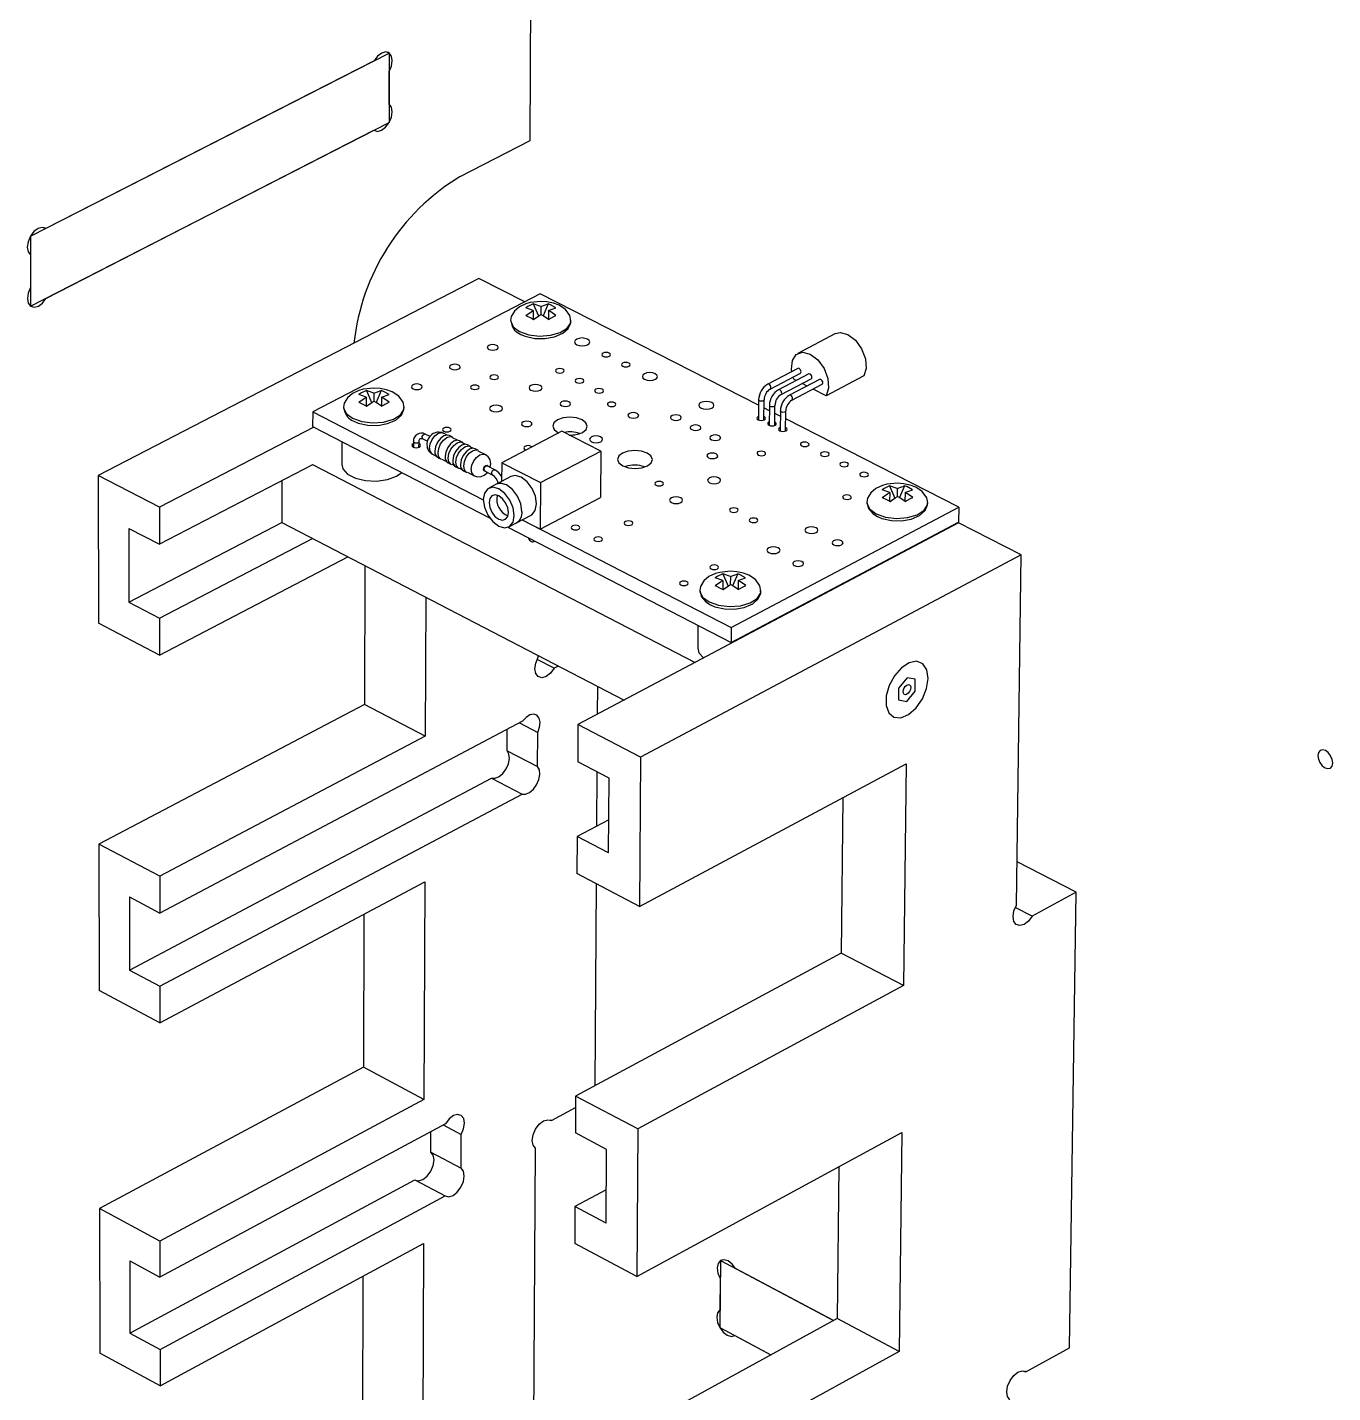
# Model space of a CAD drawing. Extents: x 0 to 161, y 0 to 212.
# Drawn here: x 100.27 to 122.89, y 119.55 to 143.21 of the extents above; entities that cross this region are included whole.
import ezdxf

# ---------------------------------------------------------------- set-up
doc = ezdxf.new("R2010")
doc.units = 0
doc.layers.get('0').update_dxf_attribs({"linetype": 'CONTINUOUS'})

msp = doc.modelspace()

# ---------------------------------------------------------------- linework, layer by layer
at = {"color": 7, "linetype": 'CONTINUOUS'}
for p, q in [((108.987, 141.246), (109.01, 145.595)), ((100.327, 139.589), (106.545, 142.763)), ((106.545, 142.763), (106.518, 142.777)), ((106.545, 142.763), (106.541, 141.558)), ((106.283, 142.63), (100.593, 139.724)), ((106.542, 141.877), (106.544, 142.443)), ((100.331, 138.376), (106.541, 141.558)), ((100.596, 138.512), (106.28, 141.424)), ((107.763, 140.617), (108.987, 141.246)), ((100.327, 139.589), (100.331, 138.376)), ((100.593, 139.724), (100.57, 139.737)), ((100.328, 139.267), (100.33, 138.698)), ((108.099, 138.858), (101.503, 135.446)), ((108.894, 138.452), (108.099, 138.858)), ((109.162, 138.591), (105.218, 136.546)), ((109.171, 138.37), (109.041, 138.417)), ((109.041, 138.417), (109.13, 138.208)), ((112.945, 136.662), (109.162, 138.591)), ((109.171, 138.37), (109.299, 138.417)), ((109.299, 138.417), (109.211, 138.212)), ((109.04, 138.302), (108.91, 138.349)), ((109.04, 138.302), (109.039, 138.151)), ((109.171, 138.37), (109.17, 138.232)), ((109.304, 138.302), (109.303, 138.151)), ((109.304, 138.302), (109.432, 138.349)), ((114.28, 137.902), (113.627, 137.56)), ((113.626, 137.299), (113.103, 137.025)), ((113.147, 136.942), (113.669, 137.216)), ((113.814, 137.203), (113.291, 136.929)), ((113.335, 136.846), (113.858, 137.12)), ((114.003, 137.107), (113.48, 136.833)), ((113.523, 136.75), (114.046, 137.024)), ((113.554, 137.111), (113.541, 137.149)), ((113.597, 137.089), (113.554, 137.111)), ((113.785, 136.993), (113.7, 137.037)), ((114.766, 137.169), (114.114, 136.826)), ((106.147, 136.801), (106.016, 136.849)), ((106.147, 136.801), (106.146, 136.649)), ((106.279, 136.87), (106.149, 136.917)), ((106.149, 136.917), (106.238, 136.708)), ((106.279, 136.87), (106.278, 136.732)), ((106.279, 136.87), (106.407, 136.917)), ((106.407, 136.917), (106.319, 136.71)), ((106.412, 136.801), (106.411, 136.649)), ((106.412, 136.801), (106.541, 136.849)), ((112.946, 136.755), (112.942, 136.407)), ((113.036, 136.406), (113.039, 136.754)), ((114.114, 136.826), (113.888, 136.941)), ((105.218, 136.546), (105.217, 136.29)), ((105.218, 136.546), (108.174, 135.023)), ((113.133, 136.566), (113.038, 136.615)), ((113.134, 136.659), (113.131, 136.311)), ((113.224, 136.31), (113.228, 136.658)), ((113.321, 136.47), (113.226, 136.519)), ((113.322, 136.563), (113.319, 136.215)), ((113.413, 136.214), (113.416, 136.562)), ((105.236, 136.28), (102.564, 134.895)), ((105.217, 136.29), (108.284, 134.708)), ((116.413, 134.894), (113.415, 136.423)), ((105.724, 136.028), (105.723, 135.634)), ((106.967, 136.027), (106.967, 135.933)), ((107.06, 135.933), (107.061, 136.027)), ((107.061, 136.027), (107.061, 136.026)), ((107.126, 136.077), (107.207, 136.036)), ((107.252, 136.119), (107.169, 136.161)), ((107.55, 136.145), (107.483, 136.179)), ((107.641, 136.109), (107.587, 136.136)), ((107.726, 136.054), (107.643, 136.097)), ((107.818, 136.018), (107.764, 136.045)), ((109.537, 136.21), (108.494, 135.666)), ((110.209, 135.866), (109.537, 136.21)), ((107.294, 135.812), (107.36, 135.777)), ((107.86, 135.985), (107.82, 136.006)), ((107.952, 135.949), (107.898, 135.976)), ((107.994, 135.916), (107.954, 135.937)), ((108.086, 135.88), (108.032, 135.907)), ((108.205, 135.808), (108.088, 135.868)), ((109.166, 135.32), (110.209, 135.866)), ((110.209, 135.866), (110.204, 135.06)), ((105.216, 135.629), (102.565, 134.252)), ((105.216, 135.632), (111.847, 132.206)), ((107.39, 135.752), (107.443, 135.724)), ((107.454, 135.729), (107.537, 135.686)), ((107.567, 135.661), (107.62, 135.633)), ((107.631, 135.638), (107.671, 135.617)), ((107.7, 135.592), (107.754, 135.564)), ((107.765, 135.569), (107.805, 135.548)), ((108.374, 135.541), (108.24, 135.61)), ((108.494, 135.666), (108.492, 135.34)), ((108.494, 135.666), (109.166, 135.32)), ((101.503, 135.446), (101.507, 132.884)), ((102.564, 134.895), (101.503, 135.446)), ((104.684, 135.353), (104.683, 134.627)), ((106.668, 135.43), (106.761, 135.494)), ((107.834, 135.523), (107.888, 135.495)), ((107.899, 135.5), (108.016, 135.44)), ((108.197, 135.527), (108.331, 135.458)), ((108.653, 135.424), (108.402, 135.293)), ((109.166, 135.32), (109.161, 134.514)), ((108.4, 135.292), (108.268, 135.223)), ((115.217, 135.15), (115.085, 135.198)), ((115.348, 135.219), (115.215, 135.267)), ((115.215, 135.267), (115.307, 135.053)), ((115.217, 135.15), (115.215, 134.999)), ((115.348, 135.219), (115.346, 135.079)), ((115.348, 135.219), (115.476, 135.267)), ((115.476, 135.267), (115.387, 135.061)), ((115.483, 135.15), (115.482, 134.996)), ((115.483, 135.15), (115.611, 135.198)), ((102.564, 134.895), (102.565, 134.252)), ((109.161, 134.514), (110.204, 135.06)), ((112.469, 132.809), (116.413, 134.894)), ((116.413, 134.894), (116.409, 134.637)), ((102.035, 133.248), (104.683, 134.627)), ((104.683, 134.627), (110.613, 131.552)), ((108.618, 134.554), (108.75, 134.623)), ((108.751, 134.624), (109.003, 134.756)), ((108.849, 134.675), (109.161, 134.514)), ((108.849, 134.675), (112.469, 132.809)), ((116.409, 134.621), (109.814, 131.13)), ((112.467, 132.55), (116.409, 134.637)), ((117.496, 134.067), (116.409, 134.621)), ((102.034, 134.528), (102.565, 134.252)), ((102.034, 134.528), (102.035, 133.248)), ((108.598, 134.546), (112.467, 132.55)), ((115.897, 134.349), (115.897, 134.365)), ((102.565, 132.971), (105.214, 134.352)), ((109.048, 134.297), (109.064, 134.305)), ((102.566, 132.33), (105.827, 134.034)), ((117.496, 134.067), (110.901, 130.565)), ((117.414, 128), (117.496, 134.067)), ((106.122, 133.881), (106.115, 131.479)), ((112.324, 133.623), (112.192, 133.672)), ((112.456, 133.693), (112.324, 133.742)), ((112.324, 133.742), (112.416, 133.527)), ((112.456, 133.693), (112.455, 133.551)), ((112.456, 133.693), (112.585, 133.742)), ((112.585, 133.742), (112.495, 133.533)), ((112.592, 133.623), (112.72, 133.672)), ((114.872, 133.823), (114.885, 133.814)), ((112.324, 133.623), (112.323, 133.47)), ((112.592, 133.623), (112.59, 133.467)), ((102.035, 133.248), (102.565, 132.971)), ((107.179, 133.332), (107.17, 130.928)), ((102.565, 132.971), (102.566, 132.33)), ((102.566, 132.33), (101.507, 132.884)), ((111.893, 132.846), (111.89, 132.453)), ((112.469, 132.809), (112.467, 132.55)), ((113.008, 132.821), (113.009, 132.837)), ((109.4, 132.105), (109.107, 132.257)), ((109.127, 132.295), (109.127, 132.323)), ((109.473, 132.143), (109.4, 132.105)), ((110.155, 131.31), (110.158, 131.788)), ((115.372, 131.759), (115.369, 131.555)), ((115.517, 131.938), (115.372, 131.759)), ((115.661, 131.913), (115.517, 131.938)), ((115.658, 131.708), (115.661, 131.913)), ((115.369, 131.555), (115.513, 131.529)), ((115.513, 131.529), (115.658, 131.708)), ((106.115, 131.479), (101.513, 129.058)), ((107.17, 130.928), (106.115, 131.479)), ((108.853, 131.186), (102.568, 127.864)), ((108.589, 130.676), (108.591, 131.047)), ((108.801, 131.159), (109.119, 130.993)), ((109.814, 131.13), (109.81, 130.483)), ((110.901, 130.565), (109.814, 131.13)), ((107.17, 130.928), (102.568, 128.5)), ((109.116, 130.401), (109.119, 130.993)), ((108.589, 130.676), (109.116, 130.401)), ((110.353, 130.2), (109.81, 130.483)), ((110.901, 130.565), (110.882, 127.979)), ((110.882, 127.979), (115.5, 130.447)), ((115.5, 130.447), (115.455, 126.607)), ((102.042, 126.876), (108.319, 130.2)), ((108.319, 130.2), (108.846, 129.925)), ((110.142, 129.371), (110.148, 130.307)), ((110.344, 128.908), (110.353, 130.2)), ((102.569, 126.596), (108.846, 129.925)), ((114.404, 129.862), (114.376, 127.171)), ((110.348, 129.481), (109.802, 129.191)), ((109.802, 129.191), (109.798, 128.546)), ((110.344, 128.908), (109.802, 129.191)), ((102.568, 128.5), (101.513, 129.058)), ((101.513, 129.058), (101.517, 126.523)), ((118.447, 128.223), (117.424, 128.752)), ((102.568, 128.5), (102.568, 127.864)), ((110.882, 127.979), (109.798, 128.546)), ((102.57, 125.963), (107.161, 128.402)), ((107.161, 128.402), (107.147, 124.636)), ((110.112, 124.876), (110.135, 128.369)), ((118.447, 128.223), (117.685, 127.811)), ((118.333, 120.333), (118.447, 128.223)), ((102.041, 128.144), (102.568, 127.864)), ((102.041, 128.144), (102.042, 126.876)), ((106.105, 127.841), (106.098, 125.192)), ((117.685, 127.811), (117.394, 127.962)), ((114.376, 127.171), (109.774, 124.693)), ((115.455, 126.607), (114.376, 127.171)), ((102.042, 126.876), (102.569, 126.596)), ((102.569, 126.596), (102.57, 125.963)), ((115.455, 126.607), (110.854, 124.123)), ((102.57, 125.963), (101.517, 126.523)), ((106.098, 125.192), (101.523, 122.745)), ((107.147, 124.636), (106.098, 125.192)), ((109.774, 124.693), (109.77, 124.054)), ((110.854, 124.123), (109.774, 124.693)), ((107.147, 124.636), (102.572, 122.181)), ((109.354, 124.267), (109.773, 124.492)), ((107.518, 124.211), (102.572, 121.554)), ((107.482, 124.192), (107.791, 124.028)), ((109.354, 124.267), (109.336, 124.276)), ((107.265, 123.721), (107.266, 124.076)), ((107.789, 123.442), (107.791, 124.028)), ((110.309, 123.769), (109.77, 124.054)), ((110.854, 124.123), (110.835, 121.568)), ((110.835, 121.568), (115.426, 124.063)), ((115.426, 124.063), (115.381, 120.269)), ((107.265, 123.721), (107.789, 123.442)), ((109.006, 110.78), (109.079, 123.789)), ((110.301, 122.492), (110.309, 123.769)), ((102.049, 120.584), (106.989, 123.243)), ((106.989, 123.243), (107.513, 122.964)), ((114.336, 123.471), (114.308, 120.839)), ((110.304, 123.071), (109.762, 122.778)), ((102.573, 120.301), (107.513, 122.964)), ((109.762, 122.778), (109.758, 122.141)), ((110.301, 122.492), (109.762, 122.778)), ((102.572, 122.181), (101.523, 122.745)), ((101.523, 122.745), (101.527, 120.241)), ((102.572, 122.181), (102.572, 121.554)), ((102.573, 119.675), (107.137, 122.14)), ((107.137, 122.14), (107.123, 118.418)), ((110.835, 121.568), (109.758, 122.141)), ((102.048, 121.836), (102.572, 121.554)), ((102.048, 121.836), (102.049, 120.584)), ((112.283, 121.842), (112.273, 120.682)), ((112.295, 121.849), (112.283, 121.842)), ((112.283, 121.842), (114.243, 120.803)), ((114.243, 120.803), (112.545, 121.704)), ((106.088, 121.573), (106.08, 118.98)), ((112.281, 121.534), (112.276, 120.989)), ((114.308, 120.839), (109.734, 118.335)), ((112.273, 120.682), (113.16, 120.21)), ((115.381, 120.269), (114.308, 120.839)), ((102.049, 120.584), (102.573, 120.301)), ((112.534, 120.543), (113.16, 120.21)), ((102.573, 119.675), (101.527, 120.241)), ((102.573, 120.301), (102.573, 119.675)), ((115.381, 120.269), (110.807, 117.758)), ((117.576, 119.916), (118.333, 120.333)), ((117.576, 119.916), (117.558, 119.926))]:
    msp.add_line(p, q, dxfattribs=at)
for points in [[(106.544, 142.443), (106.584, 142.537), (106.598, 142.631), (106.585, 142.71), (106.545, 142.763), (106.485, 142.782), (106.414, 142.763), (106.343, 142.709), (106.283, 142.63)], [(106.28, 141.424), (106.339, 141.406), (106.41, 141.425), (106.481, 141.478), (106.541, 141.558), (106.581, 141.652), (106.596, 141.745), (106.582, 141.824), (106.542, 141.877)], [(100.593, 139.724), (100.532, 139.743), (100.46, 139.723), (100.388, 139.669), (100.327, 139.589), (100.287, 139.494), (100.273, 139.4), (100.287, 139.32), (100.328, 139.267)], [(100.33, 138.698), (100.289, 138.603), (100.275, 138.509), (100.29, 138.429), (100.331, 138.376), (100.392, 138.358), (100.464, 138.378), (100.536, 138.432), (100.596, 138.512)], [(109.173, 138.459), (108.988, 138.439), (108.913, 138.418), (108.803, 138.367), (108.714, 138.293), (108.659, 138.199), (108.648, 138.13)], [(109.041, 138.417), (108.945, 138.371), (108.91, 138.349)], [(109.694, 138.124), (109.677, 138.214), (109.601, 138.318), (109.487, 138.392), (109.393, 138.427), (109.278, 138.451), (109.173, 138.459)], [(109.432, 138.349), (109.337, 138.401), (109.299, 138.417)], [(108.65, 138.141), (108.648, 138.134), (108.654, 138.111)], [(108.912, 138.216), (109.002, 138.279), (109.04, 138.302)], [(108.912, 138.216), (109.007, 138.169), (109.045, 138.148)], [(109.045, 138.148), (109.135, 138.211), (109.173, 138.234)], [(109.303, 138.148), (109.212, 138.211), (109.173, 138.234)], [(109.303, 138.148), (109.399, 138.199), (109.434, 138.216)], [(109.434, 138.216), (109.343, 138.279), (109.304, 138.302)], [(108.648, 138.138), (108.649, 138.116), (108.694, 138.019), (108.804, 137.938)], [(108.804, 137.938), (108.964, 137.882), (109.151, 137.859), (109.342, 137.873), (109.509, 137.921), (109.63, 137.997), (109.69, 138.091), (109.694, 138.128)], [(108.827, 137.888), (108.903, 137.856), (109.067, 137.82), (109.241, 137.816), (109.409, 137.845), (109.552, 137.907), (109.647, 137.991), (109.691, 138.089), (109.688, 138.124)], [(114.28, 137.902), (114.361, 137.922), (114.492, 137.889), (114.624, 137.789), (114.731, 137.639), (114.797, 137.466), (114.809, 137.3), (114.766, 137.169)], [(108.404, 137.629), (108.424, 137.645), (108.431, 137.663), (108.424, 137.682), (108.403, 137.698), (108.373, 137.708), (108.337, 137.712), (108.301, 137.708), (108.271, 137.698), (108.251, 137.682), (108.244, 137.663), (108.251, 137.645), (108.272, 137.629), (108.302, 137.619), (108.338, 137.615), (108.374, 137.619), (108.404, 137.629)], [(109.98, 137.71), (110.008, 137.732), (110.018, 137.758), (110.007, 137.784), (109.978, 137.806), (109.936, 137.82), (109.885, 137.826), (109.835, 137.82), (109.793, 137.806), (109.765, 137.784), (109.756, 137.758), (109.766, 137.732), (109.795, 137.71), (109.838, 137.696), (109.888, 137.691), (109.938, 137.696), (109.98, 137.71)], [(110.356, 137.51), (110.372, 137.523), (110.378, 137.537), (110.372, 137.552), (110.355, 137.564), (110.331, 137.573), (110.302, 137.576), (110.274, 137.573), (110.25, 137.564), (110.234, 137.552), (110.228, 137.537), (110.234, 137.523), (110.251, 137.51), (110.275, 137.502), (110.304, 137.499), (110.332, 137.502), (110.356, 137.51)], [(113.519, 137.243), (113.515, 137.284), (113.53, 137.437), (113.599, 137.541), (113.708, 137.581), (113.84, 137.547), (113.971, 137.447), (114.079, 137.297), (114.144, 137.124), (114.157, 136.958), (114.114, 136.826), (114.114, 136.826)], [(107.748, 137.289), (107.768, 137.304), (107.775, 137.323), (107.767, 137.341), (107.747, 137.357), (107.716, 137.367), (107.68, 137.371), (107.645, 137.367), (107.614, 137.357), (107.594, 137.341), (107.587, 137.323), (107.595, 137.304), (107.615, 137.289), (107.646, 137.278), (107.682, 137.274), (107.717, 137.278), (107.748, 137.289)], [(109.554, 137.23), (109.57, 137.243), (109.576, 137.258), (109.57, 137.272), (109.554, 137.285), (109.529, 137.293), (109.5, 137.296), (109.472, 137.293), (109.448, 137.285), (109.432, 137.272), (109.426, 137.258), (109.432, 137.243), (109.449, 137.23), (109.473, 137.222), (109.502, 137.219), (109.53, 137.222), (109.554, 137.23)], [(110.696, 137.337), (110.711, 137.349), (110.717, 137.364), (110.711, 137.379), (110.694, 137.391), (110.67, 137.4), (110.641, 137.403), (110.613, 137.4), (110.589, 137.391), (110.573, 137.379), (110.568, 137.364), (110.574, 137.349), (110.59, 137.337), (110.614, 137.329), (110.643, 137.326), (110.672, 137.329), (110.696, 137.337)], [(111.156, 137.11), (111.184, 137.132), (111.193, 137.158), (111.183, 137.184), (111.154, 137.206), (111.111, 137.221), (111.06, 137.226), (111.01, 137.221), (110.968, 137.206), (110.94, 137.184), (110.931, 137.158), (110.941, 137.132), (110.97, 137.11), (111.013, 137.096), (111.063, 137.09), (111.113, 137.096), (111.156, 137.11)], [(113.648, 137.297), (113.635, 137.301), (113.626, 137.299)], [(113.669, 137.216), (113.671, 137.217), (113.678, 137.226), (113.681, 137.24), (113.679, 137.257), (113.672, 137.274), (113.661, 137.288), (113.648, 137.297)], [(113.836, 137.202), (113.823, 137.205), (113.814, 137.203)], [(113.858, 137.12), (113.859, 137.121), (113.867, 137.13), (113.87, 137.144), (113.867, 137.161), (113.86, 137.178), (113.849, 137.192), (113.836, 137.202)], [(106.28, 136.959), (106.094, 136.939), (106.019, 136.918), (105.909, 136.866), (105.819, 136.792), (105.764, 136.697), (105.754, 136.627)], [(106.804, 136.624), (106.786, 136.715), (106.709, 136.819), (106.595, 136.893), (106.5, 136.929), (106.385, 136.953), (106.28, 136.959)], [(107.09, 136.947), (107.11, 136.963), (107.117, 136.981), (107.109, 137), (107.089, 137.015), (107.058, 137.026), (107.022, 137.029), (106.987, 137.026), (106.956, 137.015), (106.936, 137), (106.929, 136.981), (106.937, 136.963), (106.957, 136.947), (106.988, 136.936), (107.023, 136.933), (107.059, 136.936), (107.09, 136.947)], [(108.08, 136.946), (108.096, 136.958), (108.102, 136.973), (108.096, 136.988), (108.079, 137), (108.055, 137.009), (108.026, 137.011), (107.998, 137.009), (107.974, 137), (107.958, 136.988), (107.952, 136.973), (107.958, 136.958), (107.975, 136.946), (107.999, 136.937), (108.028, 136.934), (108.056, 136.937), (108.08, 136.946)], [(108.414, 137.119), (108.43, 137.132), (108.436, 137.146), (108.43, 137.161), (108.413, 137.174), (108.389, 137.182), (108.36, 137.185), (108.332, 137.182), (108.308, 137.174), (108.292, 137.161), (108.286, 137.146), (108.292, 137.132), (108.309, 137.119), (108.333, 137.111), (108.361, 137.108), (108.39, 137.111), (108.414, 137.119)], [(109.159, 136.921), (109.183, 136.94), (109.192, 136.962), (109.183, 136.984), (109.158, 137.003), (109.121, 137.015), (109.078, 137.02), (109.035, 137.015), (108.999, 137.003), (108.975, 136.984), (108.967, 136.962), (108.976, 136.94), (109.001, 136.921), (109.037, 136.908), (109.08, 136.904), (109.123, 136.908), (109.159, 136.921)], [(109.894, 137.057), (109.91, 137.069), (109.915, 137.084), (109.909, 137.099), (109.893, 137.112), (109.868, 137.12), (109.84, 137.123), (109.811, 137.12), (109.787, 137.112), (109.771, 137.099), (109.765, 137.084), (109.771, 137.069), (109.788, 137.057), (109.812, 137.049), (109.841, 137.046), (109.87, 137.049), (109.894, 137.057)], [(113.125, 137.024), (113.112, 137.027), (113.103, 137.025)], [(114.025, 137.106), (114.012, 137.109), (114.003, 137.107)], [(114.046, 137.024), (114.048, 137.025), (114.055, 137.034), (114.058, 137.049), (114.056, 137.065), (114.048, 137.082), (114.038, 137.096), (114.025, 137.106)], [(106.149, 136.917), (106.052, 136.871), (106.016, 136.849)], [(106.017, 136.715), (106.108, 136.778), (106.147, 136.801)], [(106.151, 136.646), (106.241, 136.71), (106.28, 136.733)], [(106.41, 136.646), (106.319, 136.71), (106.28, 136.733)], [(106.541, 136.849), (106.446, 136.901), (106.407, 136.917)], [(106.542, 136.715), (106.451, 136.778), (106.412, 136.801)], [(109.66, 136.653), (109.68, 136.668), (109.686, 136.686), (109.679, 136.704), (109.659, 136.719), (109.63, 136.729), (109.595, 136.733), (109.561, 136.729), (109.531, 136.719), (109.512, 136.704), (109.506, 136.686), (109.513, 136.668), (109.533, 136.653), (109.562, 136.643), (109.597, 136.639), (109.631, 136.643), (109.66, 136.653)], [(110.233, 136.883), (110.249, 136.896), (110.255, 136.911), (110.249, 136.925), (110.232, 136.938), (110.208, 136.946), (110.179, 136.949), (110.15, 136.946), (110.126, 136.938), (110.11, 136.925), (110.105, 136.911), (110.111, 136.896), (110.127, 136.883), (110.152, 136.875), (110.181, 136.872), (110.209, 136.875), (110.233, 136.883)], [(112.134, 136.611), (112.162, 136.633), (112.171, 136.659), (112.161, 136.685), (112.132, 136.707), (112.089, 136.722), (112.038, 136.727), (111.988, 136.722), (111.946, 136.707), (111.918, 136.685), (111.909, 136.659), (111.919, 136.633), (111.948, 136.611), (111.991, 136.596), (112.042, 136.591), (112.092, 136.596), (112.134, 136.611)], [(112.96, 136.737), (112.949, 136.745), (112.946, 136.754), (112.946, 136.755)], [(113.313, 136.928), (113.301, 136.931), (113.291, 136.929)], [(113.502, 136.832), (113.489, 136.835), (113.48, 136.833)], [(105.755, 136.638), (105.754, 136.633), (105.759, 136.61)], [(105.754, 136.635), (105.754, 136.614), (105.799, 136.517), (105.909, 136.435)], [(105.909, 136.435), (106.069, 136.378), (106.257, 136.356), (106.448, 136.369), (106.616, 136.418), (106.739, 136.495), (106.799, 136.589), (106.804, 136.628)], [(105.932, 136.386), (106.008, 136.353), (106.172, 136.316), (106.347, 136.312), (106.515, 136.342), (106.66, 136.404), (106.755, 136.488), (106.8, 136.587), (106.798, 136.624)], [(106.017, 136.715), (106.112, 136.667), (106.151, 136.646)], [(106.41, 136.646), (106.506, 136.697), (106.542, 136.715)], [(108.475, 136.565), (108.5, 136.584), (108.508, 136.606), (108.499, 136.628), (108.474, 136.647), (108.438, 136.659), (108.395, 136.664), (108.352, 136.659), (108.315, 136.647), (108.291, 136.628), (108.283, 136.606), (108.292, 136.584), (108.317, 136.565), (108.353, 136.552), (108.396, 136.548), (108.439, 136.552), (108.475, 136.565)], [(110.452, 136.649), (110.468, 136.662), (110.474, 136.677), (110.468, 136.692), (110.451, 136.704), (110.427, 136.713), (110.398, 136.715), (110.369, 136.713), (110.345, 136.704), (110.329, 136.692), (110.324, 136.677), (110.33, 136.662), (110.346, 136.649), (110.371, 136.641), (110.399, 136.638), (110.428, 136.641), (110.452, 136.649)], [(110.841, 136.451), (110.861, 136.466), (110.868, 136.485), (110.86, 136.503), (110.839, 136.519), (110.809, 136.53), (110.773, 136.533), (110.737, 136.53), (110.707, 136.519), (110.687, 136.503), (110.68, 136.485), (110.688, 136.466), (110.708, 136.451), (110.739, 136.44), (110.775, 136.436), (110.811, 136.44), (110.841, 136.451)], [(111.579, 136.412), (111.599, 136.428), (111.606, 136.446), (111.598, 136.465), (111.578, 136.481), (111.547, 136.491), (111.511, 136.495), (111.475, 136.491), (111.445, 136.481), (111.425, 136.465), (111.418, 136.446), (111.426, 136.428), (111.446, 136.412), (111.477, 136.401), (111.513, 136.398), (111.549, 136.401), (111.579, 136.412)], [(113.148, 136.641), (113.138, 136.649), (113.134, 136.658), (113.134, 136.659)], [(113.336, 136.545), (113.326, 136.553), (113.322, 136.562), (113.322, 136.563)], [(107.595, 136.21), (107.611, 136.223), (107.616, 136.238), (107.61, 136.253), (107.594, 136.265), (107.57, 136.274), (107.541, 136.276), (107.512, 136.274), (107.488, 136.265), (107.472, 136.253), (107.467, 136.238), (107.473, 136.223), (107.489, 136.21), (107.513, 136.202), (107.542, 136.199), (107.571, 136.202), (107.595, 136.21)], [(108.993, 136.305), (109.012, 136.32), (109.019, 136.338), (109.012, 136.356), (108.992, 136.371), (108.962, 136.381), (108.927, 136.385), (108.893, 136.381), (108.864, 136.371), (108.844, 136.356), (108.838, 136.338), (108.845, 136.32), (108.865, 136.305), (108.894, 136.295), (108.929, 136.291), (108.963, 136.295), (108.993, 136.305)], [(109.891, 136.19), (109.955, 136.241), (109.977, 136.3), (109.953, 136.359), (109.887, 136.41), (109.789, 136.443), (109.674, 136.455), (109.559, 136.443), (109.463, 136.41), (109.398, 136.359), (109.377, 136.3), (109.4, 136.241), (109.466, 136.19), (109.483, 136.182)], [(111.92, 136.238), (111.94, 136.254), (111.947, 136.272), (111.939, 136.291), (111.918, 136.306), (111.888, 136.317), (111.852, 136.321), (111.816, 136.317), (111.786, 136.306), (111.766, 136.291), (111.759, 136.272), (111.767, 136.254), (111.787, 136.238), (111.818, 136.227), (111.854, 136.224), (111.89, 136.227), (111.92, 136.238)], [(112.943, 136.467), (112.936, 136.464), (112.92, 136.451), (112.915, 136.437), (112.921, 136.422), (112.937, 136.409), (112.962, 136.401), (112.991, 136.398), (113.019, 136.401), (113.043, 136.409), (113.043, 136.409)], [(113.043, 136.409), (113.059, 136.422), (113.064, 136.437), (113.058, 136.451), (113.042, 136.464), (113.037, 136.466)], [(113.131, 136.371), (113.124, 136.368), (113.108, 136.355), (113.103, 136.341), (113.109, 136.326), (113.126, 136.313), (113.15, 136.305), (113.179, 136.302), (113.207, 136.305), (113.231, 136.313), (113.231, 136.313)], [(113.231, 136.313), (113.247, 136.326), (113.252, 136.341), (113.246, 136.355), (113.23, 136.368), (113.225, 136.37)], [(113.319, 136.275), (113.312, 136.272), (113.296, 136.259), (113.291, 136.245), (113.297, 136.23), (113.314, 136.217), (113.338, 136.209), (113.367, 136.206), (113.396, 136.209), (113.42, 136.217)], [(113.42, 136.217), (113.435, 136.23), (113.441, 136.245), (113.435, 136.259), (113.418, 136.272), (113.413, 136.274)], [(106.981, 136.01), (106.971, 136.018), (106.967, 136.027), (106.967, 136.027)], [(107.061, 136.027), (107.064, 136.057), (107.074, 136.077), (107.086, 136.085), (107.107, 136.085), (107.126, 136.077)], [(107.587, 136.136), (107.548, 136.145), (107.489, 136.129), (107.431, 136.085), (107.382, 136.019), (107.349, 135.942), (107.337, 135.865)], [(107.443, 135.724), (107.434, 135.73), (107.401, 135.772), (107.39, 135.837), (107.402, 135.914), (107.435, 135.991), (107.485, 136.057), (107.543, 136.101), (107.601, 136.118), (107.641, 136.109)], [(107.764, 136.045), (107.724, 136.054), (107.666, 136.038), (107.608, 135.993), (107.559, 135.928), (107.525, 135.85), (107.514, 135.774)], [(107.62, 135.633), (107.611, 135.638), (107.578, 135.681), (107.567, 135.746), (107.579, 135.823), (107.612, 135.9), (107.662, 135.966), (107.72, 136.01), (107.778, 136.027), (107.818, 136.018)], [(110.209, 136.029), (110.233, 136.048), (110.241, 136.071), (110.232, 136.093), (110.208, 136.112), (110.171, 136.124), (110.128, 136.129), (110.085, 136.124), (110.049, 136.112), (110.025, 136.093), (110.016, 136.071), (110.025, 136.048), (110.05, 136.029), (110.087, 136.017), (110.13, 136.012), (110.173, 136.017), (110.209, 136.029)], [(112.261, 136.063), (112.281, 136.079), (112.288, 136.098), (112.28, 136.116), (112.26, 136.132), (112.229, 136.143), (112.193, 136.146), (112.157, 136.143), (112.127, 136.132), (112.107, 136.116), (112.1, 136.098), (112.108, 136.079), (112.128, 136.063), (112.159, 136.053), (112.195, 136.049), (112.231, 136.053), (112.261, 136.063)], [(113.797, 135.957), (113.813, 135.97), (113.819, 135.984), (113.812, 135.999), (113.796, 136.012), (113.771, 136.02), (113.743, 136.023), (113.714, 136.02), (113.69, 136.012), (113.674, 135.999), (113.669, 135.984), (113.675, 135.97), (113.692, 135.957), (113.716, 135.949), (113.745, 135.946), (113.773, 135.949), (113.797, 135.957)], [(106.967, 135.993), (106.96, 135.99), (106.944, 135.978), (106.939, 135.963), (106.945, 135.948), (106.961, 135.936), (106.985, 135.927), (107.014, 135.924), (107.043, 135.927), (107.067, 135.936), (107.067, 135.936)], [(107.067, 135.936), (107.083, 135.948), (107.088, 135.963), (107.083, 135.978), (107.066, 135.99), (107.061, 135.993)], [(107.898, 135.976), (107.858, 135.985), (107.8, 135.969), (107.742, 135.925), (107.692, 135.859), (107.659, 135.782), (107.647, 135.705)], [(107.754, 135.564), (107.745, 135.57), (107.712, 135.612), (107.701, 135.677), (107.713, 135.754), (107.746, 135.831), (107.796, 135.897), (107.854, 135.941), (107.912, 135.958), (107.952, 135.949)], [(108.032, 135.907), (107.992, 135.916), (107.934, 135.9), (107.876, 135.856), (107.826, 135.79), (107.793, 135.713), (107.781, 135.636)], [(107.888, 135.495), (107.879, 135.501), (107.846, 135.543), (107.835, 135.608), (107.847, 135.685), (107.88, 135.762), (107.929, 135.828), (107.988, 135.873), (108.046, 135.889), (108.086, 135.88)], [(109.019, 135.94), (109.005, 135.949), (108.981, 135.958), (108.952, 135.961), (108.923, 135.958), (108.899, 135.949), (108.883, 135.937), (108.877, 135.922), (108.883, 135.907), (108.9, 135.894), (108.919, 135.887)], [(111.018, 135.612), (111.082, 135.663), (111.104, 135.722), (111.079, 135.782), (111.013, 135.832), (110.915, 135.866), (110.8, 135.878), (110.685, 135.866), (110.588, 135.832), (110.524, 135.782), (110.502, 135.722), (110.526, 135.663), (110.593, 135.612), (110.691, 135.578), (110.806, 135.567), (110.921, 135.578), (111.018, 135.612)], [(112.211, 135.75), (112.231, 135.766), (112.237, 135.784), (112.23, 135.803), (112.209, 135.819), (112.178, 135.829), (112.142, 135.833), (112.106, 135.829), (112.076, 135.819), (112.056, 135.803), (112.049, 135.784), (112.057, 135.766), (112.078, 135.75), (112.108, 135.739), (112.144, 135.736), (112.18, 135.739), (112.211, 135.75)], [(113.046, 135.798), (113.062, 135.811), (113.067, 135.825), (113.061, 135.84), (113.045, 135.853), (113.02, 135.861), (112.991, 135.864), (112.963, 135.861), (112.939, 135.853), (112.923, 135.84), (112.918, 135.825), (112.924, 135.811), (112.94, 135.798), (112.965, 135.79), (112.994, 135.787), (113.022, 135.79), (113.046, 135.798)], [(114.146, 135.786), (114.162, 135.798), (114.167, 135.813), (114.161, 135.828), (114.145, 135.841), (114.12, 135.849), (114.091, 135.852), (114.063, 135.849), (114.039, 135.841), (114.023, 135.828), (114.018, 135.813), (114.024, 135.798), (114.04, 135.786), (114.065, 135.777), (114.094, 135.774), (114.122, 135.777), (114.146, 135.786)], [(105.723, 135.634), (105.743, 135.558), (105.824, 135.468), (105.961, 135.397), (106.135, 135.355), (106.326, 135.347), (106.512, 135.372), (106.668, 135.43)], [(108.185, 135.551), (108.188, 135.568), (108.195, 135.585), (108.206, 135.599), (108.218, 135.609), (108.231, 135.612), (108.24, 135.61)], [(114.483, 135.607), (114.498, 135.62), (114.504, 135.635), (114.498, 135.65), (114.481, 135.662), (114.456, 135.671), (114.428, 135.674), (114.399, 135.671), (114.375, 135.662), (114.359, 135.65), (114.354, 135.635), (114.36, 135.62), (114.377, 135.607), (114.401, 135.599), (114.43, 135.596), (114.459, 135.599), (114.483, 135.607)], [(108.015, 135.441), (108.018, 135.439), (108.08, 135.421), (108.137, 135.426), (108.189, 135.447), (108.236, 135.485), (108.247, 135.501)], [(108.844, 134.819), (108.824, 134.953), (108.766, 135.088), (108.679, 135.203), (108.577, 135.28), (108.474, 135.308), (108.4, 135.292)], [(108.845, 134.82), (108.825, 134.954), (108.767, 135.088), (108.681, 135.203), (108.578, 135.281), (108.475, 135.309), (108.402, 135.293)], [(109.003, 134.756), (109.016, 134.764), (109.075, 134.838), (109.096, 134.951), (109.077, 135.085), (109.019, 135.22), (108.932, 135.335), (108.829, 135.412), (108.726, 135.441), (108.653, 135.424)], [(111.277, 135.274), (111.293, 135.287), (111.299, 135.302), (111.293, 135.317), (111.276, 135.329), (111.252, 135.338), (111.223, 135.341), (111.194, 135.338), (111.17, 135.329), (111.154, 135.317), (111.149, 135.302), (111.155, 135.287), (111.171, 135.274), (111.196, 135.266), (111.225, 135.263), (111.253, 135.266), (111.277, 135.274)], [(112.254, 135.319), (112.278, 135.338), (112.286, 135.361), (112.277, 135.383), (112.252, 135.402), (112.215, 135.415), (112.172, 135.419), (112.129, 135.415), (112.093, 135.402), (112.069, 135.383), (112.061, 135.361), (112.07, 135.338), (112.095, 135.319), (112.132, 135.307), (112.175, 135.302), (112.218, 135.307), (112.254, 135.319)], [(114.826, 135.432), (114.842, 135.445), (114.847, 135.46), (114.841, 135.475), (114.824, 135.487), (114.799, 135.496), (114.771, 135.499), (114.742, 135.496), (114.718, 135.487), (114.702, 135.475), (114.697, 135.46), (114.703, 135.445), (114.72, 135.432), (114.744, 135.424), (114.773, 135.421), (114.802, 135.424), (114.826, 135.432)], [(115.352, 135.31), (115.165, 135.291), (115.09, 135.27), (114.979, 135.219), (114.889, 135.146), (114.832, 135.05), (114.821, 134.98)], [(115.876, 134.968), (115.859, 135.059), (115.782, 135.165), (115.669, 135.241), (115.574, 135.277), (115.458, 135.302), (115.352, 135.31)], [(108.711, 134.75), (108.692, 134.884), (108.634, 135.019), (108.547, 135.133), (108.444, 135.211), (108.341, 135.239), (108.254, 135.214), (108.195, 135.14), (108.174, 135.027), (108.194, 134.893), (108.252, 134.758), (108.338, 134.644), (108.441, 134.566), (108.544, 134.537), (108.631, 134.562), (108.69, 134.637), (108.711, 134.75)], [(108.611, 134.802), (108.598, 134.886), (108.562, 134.97), (108.508, 135.041), (108.444, 135.09), (108.379, 135.108), (108.325, 135.092), (108.288, 135.045), (108.275, 134.975), (108.287, 134.891), (108.323, 134.807), (108.377, 134.735), (108.442, 134.687), (108.506, 134.669), (108.561, 134.685), (108.597, 134.731), (108.611, 134.802)], [(111.597, 134.974), (111.621, 134.993), (111.629, 135.015), (111.62, 135.038), (111.595, 135.057), (111.558, 135.069), (111.515, 135.074), (111.472, 135.069), (111.435, 135.057), (111.411, 135.038), (111.403, 135.015), (111.412, 134.993), (111.437, 134.974), (111.474, 134.961), (111.517, 134.957), (111.56, 134.961), (111.597, 134.974)], [(114.531, 135.04), (114.547, 135.052), (114.552, 135.067), (114.546, 135.082), (114.529, 135.095), (114.504, 135.103), (114.476, 135.106), (114.447, 135.103), (114.423, 135.095), (114.407, 135.082), (114.402, 135.067), (114.408, 135.052), (114.424, 135.04), (114.449, 135.031), (114.478, 135.028), (114.507, 135.031), (114.531, 135.04)], [(115.215, 135.267), (115.12, 135.22), (115.085, 135.198)], [(115.089, 135.063), (115.179, 135.127), (115.217, 135.15)], [(115.224, 134.994), (115.314, 135.058), (115.353, 135.081)], [(115.485, 134.994), (115.392, 135.058), (115.353, 135.081)], [(115.611, 135.198), (115.515, 135.251), (115.476, 135.267)], [(115.616, 135.063), (115.523, 135.127), (115.483, 135.15)], [(112.57, 134.816), (112.586, 134.829), (112.592, 134.844), (112.585, 134.859), (112.569, 134.872), (112.544, 134.88), (112.515, 134.883), (112.487, 134.88), (112.463, 134.872), (112.447, 134.859), (112.441, 134.844), (112.447, 134.829), (112.464, 134.816), (112.489, 134.808), (112.517, 134.805), (112.546, 134.808), (112.57, 134.816)], [(114.824, 134.99), (114.821, 134.979), (114.849, 134.871), (114.922, 134.785), (115.004, 134.732)], [(114.821, 134.982), (114.822, 134.962), (114.869, 134.864), (114.982, 134.781)], [(114.982, 134.781), (115.143, 134.724), (115.333, 134.701), (115.524, 134.715), (115.692, 134.764), (115.813, 134.842), (115.872, 134.937), (115.876, 134.972)], [(115.004, 134.732), (115.081, 134.7), (115.247, 134.662), (115.423, 134.658), (115.591, 134.688), (115.735, 134.751), (115.829, 134.836), (115.873, 134.936), (115.87, 134.97)], [(115.089, 135.063), (115.185, 135.015), (115.224, 134.994)], [(115.485, 134.994), (115.58, 135.045), (115.616, 135.063)], [(110.746, 134.59), (110.762, 134.603), (110.767, 134.618), (110.761, 134.633), (110.745, 134.645), (110.72, 134.654), (110.691, 134.657), (110.663, 134.654), (110.639, 134.645), (110.622, 134.633), (110.617, 134.618), (110.623, 134.603), (110.64, 134.59), (110.664, 134.582), (110.693, 134.579), (110.722, 134.582), (110.746, 134.59)], [(112.913, 134.641), (112.929, 134.653), (112.934, 134.668), (112.928, 134.683), (112.912, 134.696), (112.887, 134.704), (112.858, 134.707), (112.83, 134.704), (112.805, 134.696), (112.789, 134.683), (112.784, 134.668), (112.79, 134.653), (112.807, 134.641), (112.831, 134.632), (112.86, 134.629), (112.889, 134.632), (112.913, 134.641)], [(109.828, 134.514), (109.844, 134.527), (109.849, 134.541), (109.843, 134.556), (109.827, 134.569), (109.802, 134.578), (109.773, 134.581), (109.744, 134.578), (109.72, 134.569), (109.704, 134.556), (109.699, 134.541), (109.705, 134.527), (109.721, 134.514), (109.746, 134.505), (109.775, 134.502), (109.803, 134.505), (109.828, 134.514)], [(110.218, 134.313), (110.234, 134.325), (110.24, 134.34), (110.233, 134.355), (110.217, 134.368), (110.192, 134.377), (110.164, 134.38), (110.135, 134.377), (110.111, 134.368), (110.095, 134.355), (110.089, 134.34), (110.095, 134.325), (110.112, 134.313), (110.136, 134.304), (110.165, 134.301), (110.194, 134.304), (110.218, 134.313)], [(113.942, 134.455), (113.966, 134.474), (113.974, 134.496), (113.965, 134.519), (113.94, 134.538), (113.903, 134.551), (113.859, 134.555), (113.816, 134.551), (113.78, 134.538), (113.756, 134.519), (113.748, 134.496), (113.757, 134.474), (113.782, 134.455), (113.819, 134.442), (113.863, 134.438), (113.906, 134.442), (113.942, 134.455)], [(113.285, 134.108), (113.309, 134.127), (113.317, 134.15), (113.307, 134.172), (113.282, 134.191), (113.245, 134.204), (113.202, 134.208), (113.159, 134.204), (113.122, 134.191), (113.098, 134.172), (113.09, 134.15), (113.1, 134.127), (113.125, 134.108), (113.162, 134.095), (113.205, 134.091), (113.248, 134.095), (113.285, 134.108)], [(114.381, 134.243), (114.401, 134.259), (114.408, 134.278), (114.4, 134.297), (114.379, 134.313), (114.348, 134.323), (114.312, 134.327), (114.276, 134.323), (114.246, 134.313), (114.226, 134.297), (114.219, 134.278), (114.227, 134.259), (114.248, 134.243), (114.279, 134.233), (114.315, 134.229), (114.351, 134.233), (114.381, 134.243)], [(112.231, 133.827), (112.247, 133.839), (112.252, 133.854), (112.246, 133.869), (112.229, 133.882), (112.205, 133.891), (112.176, 133.894), (112.147, 133.891), (112.123, 133.882), (112.107, 133.869), (112.101, 133.854), (112.107, 133.839), (112.124, 133.827), (112.149, 133.818), (112.178, 133.815), (112.206, 133.818), (112.231, 133.827)], [(113.698, 133.882), (113.718, 133.898), (113.725, 133.917), (113.717, 133.936), (113.696, 133.952), (113.665, 133.962), (113.629, 133.966), (113.593, 133.962), (113.562, 133.952), (113.542, 133.936), (113.536, 133.917), (113.543, 133.898), (113.564, 133.882), (113.595, 133.872), (113.632, 133.868), (113.668, 133.872), (113.698, 133.882)], [(112.459, 133.785), (112.272, 133.766), (112.196, 133.744), (112.085, 133.693), (111.994, 133.619), (111.938, 133.523), (111.927, 133.452)], [(112.324, 133.742), (112.227, 133.694), (112.192, 133.672)], [(112.986, 133.442), (112.969, 133.533), (112.892, 133.641), (112.777, 133.716), (112.682, 133.753), (112.566, 133.777), (112.459, 133.785)], [(112.72, 133.672), (112.624, 133.725), (112.585, 133.742)], [(111.703, 133.548), (111.719, 133.561), (111.724, 133.576), (111.718, 133.591), (111.701, 133.604), (111.677, 133.612), (111.648, 133.615), (111.619, 133.612), (111.595, 133.604), (111.579, 133.591), (111.573, 133.576), (111.579, 133.561), (111.596, 133.548), (111.621, 133.54), (111.65, 133.537), (111.678, 133.54), (111.703, 133.548)], [(111.929, 133.462), (111.927, 133.452), (111.955, 133.343), (112.028, 133.256), (112.109, 133.203)], [(111.927, 133.453), (111.928, 133.435), (111.975, 133.336), (112.087, 133.253)], [(112.087, 133.253), (112.249, 133.195), (112.439, 133.172), (112.631, 133.186), (112.8, 133.235), (112.922, 133.314), (112.982, 133.41), (112.986, 133.447)], [(112.109, 133.203), (112.186, 133.171), (112.352, 133.133), (112.529, 133.129), (112.698, 133.159), (112.844, 133.222), (112.939, 133.308), (112.983, 133.408), (112.98, 133.443)], [(112.195, 133.536), (112.286, 133.6), (112.324, 133.623)], [(112.195, 133.536), (112.291, 133.487), (112.33, 133.466)], [(112.33, 133.466), (112.421, 133.531), (112.46, 133.554)], [(112.592, 133.466), (112.499, 133.531), (112.46, 133.554)], [(112.724, 133.536), (112.631, 133.6), (112.592, 133.623)], [(112.592, 133.466), (112.688, 133.518), (112.724, 133.536)], [(109.4, 132.105), (109.337, 132.02), (109.262, 131.963), (109.188, 131.941), (109.125, 131.959), (109.083, 132.014), (109.069, 132.097), (109.084, 132.195), (109.127, 132.295)], [(111.89, 132.453), (111.911, 132.372), (111.992, 132.283)], [(115.882, 131.929), (115.859, 132.079), (115.79, 132.182), (115.684, 132.225), (115.554, 132.201), (115.419, 132.114), (115.298, 131.976), (115.205, 131.805), (115.155, 131.624), (115.153, 131.458), (115.2, 131.33), (115.289, 131.256), (115.409, 131.247), (115.544, 131.303), (115.674, 131.418), (115.783, 131.575), (115.856, 131.753), (115.882, 131.929)], [(115.449, 131.699), (115.455, 131.732), (115.469, 131.766), (115.491, 131.795), (115.516, 131.814), (115.541, 131.821), (115.562, 131.815), (115.576, 131.797), (115.581, 131.769), (115.575, 131.735), (115.561, 131.702), (115.539, 131.673), (115.514, 131.653), (115.489, 131.646), (115.468, 131.652), (115.454, 131.671), (115.449, 131.699)], [(109.119, 130.993), (109.15, 131.084), (109.158, 131.17), (109.142, 131.242), (109.104, 131.29), (109.049, 131.309), (108.983, 131.297), (108.915, 131.254), (108.853, 131.186)], [(108.319, 130.2), (108.381, 130.198), (108.449, 130.227), (108.515, 130.284), (108.57, 130.362), (108.609, 130.45), (108.626, 130.54), (108.619, 130.618), (108.589, 130.676)], [(122.894, 130.464), (122.885, 130.526), (122.858, 130.589), (122.817, 130.643), (122.768, 130.68), (122.719, 130.693), (122.676, 130.682), (122.648, 130.647), (122.637, 130.595), (122.645, 130.532), (122.672, 130.469), (122.713, 130.415), (122.762, 130.379), (122.812, 130.365), (122.854, 130.376), (122.883, 130.411), (122.894, 130.464)], [(108.846, 129.925), (108.908, 129.923), (108.976, 129.952), (109.042, 130.009), (109.097, 130.087), (109.136, 130.176), (109.153, 130.265), (109.146, 130.343), (109.116, 130.401)], [(117.685, 127.811), (117.621, 127.725), (117.546, 127.667), (117.472, 127.645), (117.409, 127.663), (117.368, 127.717), (117.354, 127.801), (117.37, 127.9), (117.414, 128)], [(107.791, 124.028), (107.834, 124.127), (107.849, 124.224), (107.835, 124.306), (107.793, 124.359), (107.73, 124.376), (107.656, 124.354), (107.581, 124.296), (107.518, 124.211)], [(109.079, 123.789), (109.037, 123.842), (109.023, 123.924), (109.038, 124.021), (109.081, 124.119), (109.144, 124.204), (109.218, 124.261), (109.292, 124.284), (109.354, 124.267)], [(107.006, 123.234), (107.052, 123.226), (107.126, 123.248), (107.2, 123.306), (107.263, 123.391), (107.306, 123.489), (107.321, 123.586), (107.306, 123.668), (107.265, 123.721)], [(107.513, 122.964), (107.575, 122.947), (107.65, 122.969), (107.724, 123.027), (107.787, 123.112), (107.83, 123.21), (107.845, 123.308), (107.83, 123.389), (107.789, 123.442)], [(112.545, 121.704), (112.485, 121.783), (112.415, 121.837), (112.344, 121.858), (112.283, 121.842), (112.243, 121.793), (112.228, 121.717), (112.241, 121.626), (112.281, 121.534)], [(112.276, 120.989), (112.235, 120.94), (112.221, 120.864), (112.234, 120.773), (112.273, 120.682), (112.333, 120.603), (112.403, 120.548), (112.474, 120.527), (112.534, 120.543)], [(117.298, 119.433), (117.257, 119.486), (117.244, 119.568), (117.26, 119.666), (117.303, 119.765), (117.366, 119.851), (117.44, 119.91), (117.514, 119.933), (117.576, 119.916)]]:
    msp.add_lwpolyline(points, dxfattribs=at)
at = {"color": 8, "linetype": 'CONTINUOUS'}
for points in [[(113.147, 136.942), (113.148, 136.943), (113.156, 136.952), (113.158, 136.966), (113.156, 136.983), (113.149, 137), (113.138, 137.014), (113.125, 137.024)], [(113.039, 136.754), (113.036, 136.745), (113.026, 136.737), (113.011, 136.732), (112.993, 136.73), (112.975, 136.732), (112.96, 136.737)], [(113.335, 136.846), (113.337, 136.847), (113.344, 136.856), (113.347, 136.87), (113.344, 136.887), (113.337, 136.904), (113.326, 136.918), (113.313, 136.928)], [(113.523, 136.75), (113.525, 136.751), (113.532, 136.76), (113.535, 136.774), (113.533, 136.791), (113.526, 136.808), (113.515, 136.822), (113.502, 136.832)], [(113.228, 136.658), (113.224, 136.649), (113.214, 136.641), (113.199, 136.636), (113.181, 136.634), (113.163, 136.636), (113.148, 136.641)], [(113.416, 136.562), (113.413, 136.553), (113.403, 136.545), (113.388, 136.54), (113.37, 136.538), (113.352, 136.54), (113.336, 136.545)], [(107.061, 136.026), (107.057, 136.018), (107.047, 136.01), (107.032, 136.005), (107.014, 136.003), (106.996, 136.005), (106.981, 136.01)], [(107.115, 136.102), (107.117, 136.119), (107.125, 136.136), (107.135, 136.15), (107.148, 136.159), (107.161, 136.163), (107.169, 136.161)], [(107.243, 135.92), (107.254, 135.993), (107.286, 136.067), (107.333, 136.13), (107.389, 136.172), (107.445, 136.188), (107.483, 136.179)], [(107.966, 135.548), (107.977, 135.621), (108.009, 135.695), (108.056, 135.758), (108.112, 135.801), (108.167, 135.816), (108.205, 135.808)], [(108.178, 135.548), (108.182, 135.568), (108.19, 135.588), (108.203, 135.605), (108.218, 135.617), (108.233, 135.621), (108.246, 135.617), (108.255, 135.606), (108.256, 135.602)], [(108.213, 135.518), (108.203, 135.516), (108.19, 135.52), (108.181, 135.531), (108.178, 135.548)], [(108.319, 135.482), (108.322, 135.499), (108.329, 135.516), (108.34, 135.53), (108.352, 135.54), (108.365, 135.543), (108.374, 135.541)]]:
    msp.add_lwpolyline(points, dxfattribs=at)
at = {"color": 7, "linetype": 'CONTINUOUS'}
for centre, radius, start, end in [((109.756, 137.329), 3.844, 121.2144, 173.8935), ((108.917, 138.133), 0.261, 190.7859, 249.9498), ((113.266, 136.749), 0.32, 120.5509, 179.0062), ((113.268, 136.748), 0.229, 122.1007, 178.546), ((113.454, 136.653), 0.321, 120.5681, 178.9917), ((113.457, 136.652), 0.229, 122.1138, 178.5353), ((113.643, 136.557), 0.321, 120.5757, 178.9873), ((113.645, 136.556), 0.229, 122.1296, 178.5237), ((106.023, 136.63), 0.261, 190.6077, 249.6796), ((107.102, 136.043), 0.136, 60.0081, 186.8132), ((107.403, 135.988), 0.205, 67.4642, 183.3903), ((109.672, 135.657), 0.542, 71.8333, 100.1626), ((109.683, 136.641), 0.497, 267.9387, 294.7599), ((107.376, 135.97), 0.178, 178.1766, 242.0939), ((107.448, 135.848), 0.113, 171.5502, 238.7031), ((108.137, 135.653), 0.166, 335.8381, 66.1775), ((107.625, 135.757), 0.113, 171.5324, 238.6977), ((107.759, 135.688), 0.113, 171.519, 238.6936), ((107.893, 135.619), 0.113, 171.5055, 238.6895), ((108.209, 135.548), 0.0245, 171.4611, 238.6903), ((108.241, 135.296), 0.279, 25.3705, 61.5722), ((110.798, 135.087), 0.535, 71.4749, 107.4421), ((108.212, 135.265), 0.226, 11.3009, 58.3652), ((108.717, 135.032), 0.31, 167.6387, 248.2426), ((108.647, 134.793), 0.199, 301.2666, 7.5223), ((108.648, 134.794), 0.199, 301.2665, 7.5222), ((109.069, 134.402), 0.12, 200.213, 239.4805), ((109.029, 134.331), 0.0382, 235.5626, 322.7846)]:
    msp.add_arc(centre, radius, start, end, dxfattribs=at)
at = {"color": 8, "linetype": 'CONTINUOUS'}
for centre, radius, start, end in [((107.139, 136.098), 0.0245, 171.5687, 238.7231), ((107.35, 135.904), 0.108, 171.555, 238.7135), ((108.072, 135.532), 0.108, 171.5289, 238.2941), ((108.343, 135.479), 0.0246, 171.4841, 238.2929)]:
    msp.add_arc(centre, radius, start, end, dxfattribs=at)

doc.saveas('drawing.dxf')
